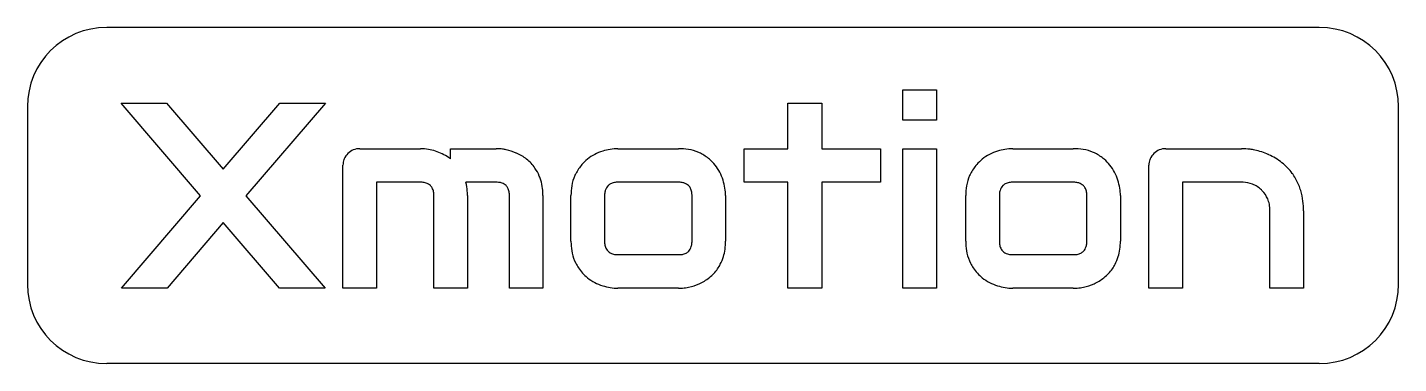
# Model space of a CAD drawing. Extents: x -23.6 to 28.2, y -5.6 to 7.2.
import ezdxf

# ---------------------------------------------------------------- set-up
doc = ezdxf.new("R2010")
doc.units = 0

msp = doc.modelspace()

# ---------------------------------------------------------------- linework, layer by layer
for p, q in [((25.2397, 7.16039), (-20.6366, 7.16039)), ((9.48732, 3.658885), (9.48732, 4.806346)), ((9.48732, 4.806346), (10.756852, 4.806346)), ((10.756852, 4.806346), (10.756852, 3.658885)), ((-23.6366, 4.16039), (-23.6366, -2.55296)), ((-17.089828, 0.787791), (-20.087875, 4.298533)), ((-20.087875, 4.298533), (-18.369125, 4.298533)), ((-18.369125, 4.298533), (-16.230453, 1.798533)), ((-16.230453, 1.798533), (-14.091781, 4.298533)), ((-12.358383, 4.298533), (-15.371078, 0.787791)), ((-14.091781, 4.298533), (-12.358383, 4.298533)), ((5.131852, 2.5749), (5.131852, 4.298533)), ((5.131852, 4.298533), (6.416031, 4.298533)), ((6.416031, 4.298533), (6.416031, 2.5749)), ((28.2397, -2.55296), (28.2397, 4.16039)), ((10.756852, 3.658885), (9.48732, 3.658885)), ((-11.059555, 2.5749), (-8.769516, 2.5749)), ((-7.626938, 2.184275), (-7.626938, 2.5749)), ((-7.626938, 2.5749), (-5.908188, 2.5749)), ((-1.29393, 2.5749), (0.996109, 2.5749)), ((3.481461, 1.305369), (3.481461, 2.5749)), ((3.481461, 2.5749), (5.131852, 2.5749)), ((6.416031, 2.5749), (8.632828, 2.5749)), ((8.632828, 2.5749), (8.632828, 1.305369)), ((9.48732, -2.70342), (9.48732, 2.5749)), ((9.48732, 2.5749), (10.756852, 2.5749)), ((10.756852, 2.5749), (10.756852, -2.70342)), ((13.642594, 2.5749), (15.932633, 2.5749)), ((19.433609, 2.5749), (22.294937, 2.5749)), ((-11.699203, -2.70342), (-11.699203, 1.945017)), ((18.793961, -2.70342), (18.793961, 1.945017)), ((-8.779281, 1.305369), (-10.429672, 1.305369)), ((-10.429672, 1.305369), (-10.429672, -2.70342)), ((-5.908188, 1.305369), (-7.050766, 1.305369)), ((0.996109, 1.305369), (-1.284164, 1.305369)), ((5.131852, 1.305369), (3.481461, 1.305369)), ((5.131852, -2.70342), (5.131852, 1.305369)), ((8.632828, 1.305369), (6.416031, 1.305369)), ((6.416031, 1.305369), (6.416031, -2.70342)), ((15.932633, 1.305369), (13.652359, 1.305369)), ((22.285172, 1.305369), (20.063492, 1.305369)), ((20.063492, 1.305369), (20.063492, -2.70342)), ((-20.078109, -2.70342), (-17.089828, 0.787791)), ((-15.371078, 0.787791), (-12.377914, -2.70342)), ((-8.25682, -2.70342), (-8.25682, 0.797557)), ((-6.987289, 0.797557), (-6.987289, -2.70342)), ((-5.400375, -2.70342), (-5.400375, 0.797557)), ((-4.130844, 0.797557), (-4.130844, -2.70342)), ((-3.071273, -0.921193), (-3.071273, 0.797557)), ((-1.801742, 0.797557), (-1.801742, -0.921193)), ((1.508805, -0.921193), (1.508805, 0.787791)), ((2.778336, 0.797557), (2.778336, -0.921193)), ((11.86525, -0.921193), (11.86525, 0.797557)), ((13.134781, 0.797557), (13.134781, -0.921193)), ((16.445328, -0.921193), (16.445328, 0.787791)), ((17.714859, 0.797557), (17.714859, -0.921193)), ((23.374039, -2.70342), (23.374039, 0.226267)), ((24.64357, 0.226267), (24.64357, -2.70342)), ((-16.230453, -0.222951), (-18.349594, -2.70342)), ((-14.101547, -2.70342), (-16.230453, -0.222951)), ((-1.284164, -1.433889), (0.996109, -1.433889)), ((13.652359, -1.433889), (15.932633, -1.433889)), ((-18.349594, -2.70342), (-20.078109, -2.70342)), ((-12.377914, -2.70342), (-14.101547, -2.70342)), ((-10.429672, -2.70342), (-11.699203, -2.70342)), ((-6.987289, -2.70342), (-8.25682, -2.70342)), ((-4.130844, -2.70342), (-5.400375, -2.70342)), ((0.996109, -2.70342), (-1.29393, -2.70342)), ((6.416031, -2.70342), (5.131852, -2.70342)), ((10.756852, -2.70342), (9.48732, -2.70342)), ((15.932633, -2.70342), (13.642594, -2.70342)), ((20.063492, -2.70342), (18.793961, -2.70342)), ((24.64357, -2.70342), (23.374039, -2.70342)), ((25.2397, -5.55296), (-20.6366, -5.55296))]:
    msp.add_line(p, q)
for centre, radius, start, end in [((-20.6366, 4.16039), 3, 90, 180), ((25.2397, 4.16039), 3, 0, 90), ((-11.071498, 1.949155), 0.627718, 159.584831, 180.377619), ((-11.097854, 1.95647), 0.600471, 156.947431, 159.361772), ((-11.0896, 1.955413), 0.608484, 134.179335, 157.160231), ((-11.06183, 1.925477), 0.649307, 112.334777, 134.095726), ((-11.063183, 1.93398), 0.64093, 89.675656, 112.51179), ((-8.776978, 0.855408), 1.719509, 79.395025, 89.75135), ((-8.875103, 0.308669), 2.274972, 72.819347, 79.500074), ((-8.749153, 0.724336), 1.84065, 55.253707, 72.743016), ((-8.900101, 0.487341), 2.121446, 53.120102, 55.551929), ((-5.913258, 0.808285), 1.766623, 81.646514, 89.835547), ((-5.962082, 0.44332), 2.134814, 78.249553, 81.7731), ((-5.928375, 0.624037), 1.951024, 66.222212, 78.137877), ((-6.003148, 0.438042), 2.151387, 66.037297, 66.397074), ((-5.886258, 0.713662), 1.852057, 52.193782, 65.878705), ((-5.665618, 0.99741), 1.49262, 34.441409, 52.208759), ((-1.474853, 0.959904), 1.55872, 128.666242, 139.358238), ((-1.383777, 0.858942), 1.694474, 106.678817, 128.937857), ((-1.174206, 0.164032), 2.420296, 99.840797, 106.709834), ((-1.285355, 0.817076), 1.757866, 90.422285, 99.909223), ((-1.293928, 1.07267), 1.50223, 90.000064, 90.167148), ((1.006849, 0.306175), 2.268751, 80.823473, 90.271229), ((1.117921, 0.969343), 1.596362, 66.224238, 80.963108), ((1.209561, 1.199608), 1.348723, 62.793873, 65.843119), ((1.008339, 0.787574), 1.807195, 50.08405, 63.092502), ((1.202902, 1.027278), 1.498508, 38.358625, 49.90888), ((13.46167, 0.959904), 1.55872, 128.666242, 139.358238), ((13.552747, 0.858942), 1.694474, 106.678817, 128.937857), ((13.762317, 0.164032), 2.420296, 99.840797, 106.709834), ((13.651169, 0.817076), 1.757866, 90.422285, 99.909223), ((13.642595, 1.07267), 1.50223, 90.000064, 90.167148), ((15.943373, 0.306175), 2.268751, 80.823473, 90.271229), ((16.054444, 0.969343), 1.596362, 66.224238, 80.963108), ((16.146084, 1.199608), 1.348723, 62.793873, 65.843119), ((15.944862, 0.787574), 1.807195, 50.08405, 63.092502), ((16.139426, 1.027278), 1.498508, 38.358625, 49.90888), ((19.421666, 1.949155), 0.627718, 159.584831, 180.377619), ((19.39531, 1.95647), 0.600471, 156.947431, 159.361772), ((19.403564, 1.955413), 0.608484, 134.179335, 157.160231), ((19.431334, 1.925477), 0.649307, 112.334777, 134.095726), ((19.429981, 1.93398), 0.64093, 89.675656, 112.51179), ((22.288356, 0.179221), 2.395689, 82.030003, 89.842595), ((22.223544, -0.325893), 2.904916, 78.547952, 82.145397), ((22.318501, 0.167496), 2.402501, 65.591199, 78.431211), ((22.222398, -0.065637), 2.654525, 65.394636, 65.781751), ((22.262899, 0.035108), 2.54607, 52.134589, 65.279333), ((-5.801556, 0.894275), 1.663078, 34.658349, 34.723045), ((-5.773912, 0.921072), 1.625113, 22.35892, 34.435478), ((-1.498449, 0.920314), 1.56343, 155.876069, 170.821176), ((-1.724433, 1.011735), 1.319848, 152.303048, 155.488577), ((-1.24544, 0.770858), 1.855939, 139.542709, 152.591912), ((1.007327, 0.864539), 1.75287, 17.054089, 38.562585), ((13.438075, 0.920314), 1.56343, 155.876069, 170.821176), ((13.21209, 1.011735), 1.319848, 152.303048, 155.488577), ((13.691084, 0.770858), 1.855939, 139.542709, 152.591912), ((15.943851, 0.864539), 1.75287, 17.054089, 38.562585), ((22.589474, 0.457401), 2.012235, 35.893263, 52.094965), ((22.389335, 0.299742), 2.266825, 35.025918, 36.155749), ((22.542419, 0.417051), 2.074153, 21.838573, 34.799354), ((-8.777678, 0.387628), 0.917742, 85.005761, 90.100104), ((-8.749576, 0.659324), 0.644646, 72.1738, 85.391685), ((-8.677143, 0.876099), 0.416113, 46.108981, 72.531098), ((-8.660551, 0.899452), 0.387804, 29.574138, 45.483465), ((-8.748812, 0.853906), 0.487061, 10.362236, 29.109634), ((-8.820373, 0.832713), 1.831642, 4.130396, 14.954404), ((-5.90586, 0.414788), 0.890584, 84.023364, 90.149774), ((-5.872405, 0.699482), 0.603965, 71.124174, 84.367655), ((-5.798693, 0.906796), 0.383962, 44.511708, 71.523828), ((-5.804751, 0.907903), 0.387539, 27.281001, 43.767143), ((-5.915232, 0.854662), 0.510145, 9.802302, 26.908007), ((-6.093858, 0.782466), 1.973742, 17.728802, 22.546897), ((-5.831094, 0.872849), 1.695946, 6.700353, 17.52352), ((-6.384196, 0.803544), 2.25336, 359.847763, 6.809641), ((-0.840213, 0.808457), 2.231088, 170.681857, 180.279933), ((-1.378024, 0.883899), 0.41292, 134.981006, 163.861904), ((-1.39408, 0.893923), 0.394503, 118.043908, 134.360709), ((-1.342224, 0.788845), 0.511637, 99.984697, 117.636813), ((-1.289411, 0.507623), 0.797764, 89.623131, 100.218345), ((0.997076, 0.414877), 0.890493, 85.965224, 90.062212), ((1.018505, 0.65498), 0.649493, 73.421911, 86.360587), ((1.085598, 0.869971), 0.424306, 46.630555, 73.821925), ((1.116986, 0.910738), 0.373152, 25.648143, 45.835603), ((0.980242, 0.847304), 0.523883, 9.336699, 25.428861), ((0.453184, 0.691127), 2.333507, 9.633782, 17.134399), ((1.045445, 0.790885), 1.732904, 0.220587, 9.659041), ((14.096311, 0.808457), 2.231088, 170.681857, 180.279933), ((13.558499, 0.883899), 0.41292, 134.981006, 163.861904), ((13.542443, 0.893923), 0.394503, 118.043908, 134.360709), ((13.594299, 0.788845), 0.511637, 99.984697, 117.636813), ((13.647112, 0.507623), 0.797764, 89.623131, 100.218345), ((15.9336, 0.414877), 0.890493, 85.965224, 90.062212), ((15.955029, 0.65498), 0.649493, 73.421911, 86.360587), ((16.022121, 0.869971), 0.424306, 46.630555, 73.821925), ((16.05351, 0.910738), 0.373152, 25.648143, 45.835603), ((15.916766, 0.847304), 0.523883, 9.336699, 25.428861), ((15.389707, 0.691127), 2.333507, 9.633782, 17.134399), ((15.981968, 0.790885), 1.732904, 0.220587, 9.659041), ((22.285538, -0.043333), 1.348702, 87.000451, 90.015567), ((22.301515, 0.143433), 1.161373, 69.279573, 87.305407), ((22.357986, 0.286844), 1.007259, 46.08148, 69.397814), ((22.150404, 0.250157), 2.500135, 17.398865, 22.046908), ((-9.010913, 0.80267), 0.75411, 359.611518, 10.609623), ((-9.193886, 0.799348), 2.206598, 359.953493, 4.295957), ((-6.197579, 0.802713), 0.797221, 359.629426, 10.026637), ((-0.93469, 0.798295), 0.867053, 176.405867, 180.0488), ((-1.165614, 0.817665), 0.635387, 163.448575, 176.843728), ((0.670995, 0.793145), 0.837827, 359.633881, 9.560362), ((14.001834, 0.798295), 0.867053, 176.405867, 180.0488), ((13.77091, 0.817665), 0.635387, 163.448575, 176.843728), ((15.607518, 0.793145), 0.837827, 359.633881, 9.560362), ((22.36169, 0.293445), 0.999937, 43.739489, 45.971978), ((22.325209, 0.264123), 1.046575, 22.999573, 43.518517), ((22.369971, 0.278657), 0.999701, 11.407611, 23.235167), ((22.357599, 0.323509), 2.2805, 6.594886, 17.196855), ((21.631155, 0.233975), 3.012425, 359.853405, 6.699702), ((22.12835, 0.232381), 1.245704, 359.718797, 11.295927), ((-0.458724, -0.921852), 2.612549, 179.985557, 181.984227), ((-0.986322, -0.950323), 2.084307, 181.704228, 191.781752), ((-1.049816, -0.926554), 0.751945, 179.591518, 191.024757), ((0.858415, -0.943589), 0.649493, 343.421911, 356.360587), ((0.618313, -0.92216), 0.890493, 355.965224, 0.062212), ((0.553815, -0.928628), 2.224533, 352.165414, 0.191494), ((14.477799, -0.921852), 2.612549, 179.985557, 181.984227), ((13.950202, -0.950323), 2.084307, 181.704228, 191.781752), ((13.886707, -0.926554), 0.751945, 179.591518, 191.024757), ((15.794939, -0.943589), 0.649493, 343.421911, 356.360587), ((15.554836, -0.92216), 0.890493, 355.965224, 0.062212), ((15.490338, -0.928628), 2.224533, 352.165414, 0.191494), ((-1.586605, -1.078948), 1.470411, 191.65133, 207.315867), ((-1.310605, -0.979543), 0.485841, 190.772423, 210.482571), ((-1.389297, -1.021719), 0.396647, 210.998568, 224.971814), ((-1.375636, -1.002277), 0.420072, 225.531006, 253.437938), ((-1.307379, -0.788257), 0.644684, 253.045319, 266.299286), ((-1.28517, -0.544207), 0.889682, 265.886438, 270.0648), ((1.001516, -0.627626), 0.806281, 269.615761, 280.003206), ((1.055534, -0.922426), 0.506583, 279.778296, 296.711439), ((1.113318, -1.041934), 0.373861, 297.033461, 315.911951), ((1.073406, -1.010682), 0.424306, 316.630555, 343.821925), ((0.918765, -0.952199), 1.861945, 333.003411, 342.581429), ((1.07338, -1.000138), 1.700071, 342.563116, 352.166026), ((13.349918, -1.078948), 1.470411, 191.65133, 207.315867), ((13.625919, -0.979543), 0.485841, 190.772423, 210.482571), ((13.547227, -1.021719), 0.396647, 210.998568, 224.971814), ((13.560887, -1.002277), 0.420072, 225.531006, 253.437938), ((13.629144, -0.788257), 0.644684, 253.045319, 266.299286), ((13.651353, -0.544207), 0.889682, 265.886438, 270.0648), ((15.93804, -0.627626), 0.806281, 269.615761, 280.003206), ((15.992057, -0.922426), 0.506583, 279.778296, 296.711439), ((16.049841, -1.041934), 0.373861, 297.033461, 315.911951), ((16.00993, -1.010682), 0.424306, 316.630555, 343.821925), ((15.855289, -0.952199), 1.861945, 333.003411, 342.581429), ((16.009903, -1.000138), 1.700071, 342.563116, 352.166026), ((-1.128502, -0.82991), 1.991745, 207.633631, 213.684102), ((-1.428678, -1.039658), 1.625656, 213.400345, 231.136913), ((1.241959, -1.124485), 1.494768, 308.079024, 325.61964), ((1.21417, -1.099069), 1.532063, 325.422037, 332.882664), ((13.808022, -0.82991), 1.991745, 207.633631, 213.684102), ((13.507845, -1.039658), 1.625656, 213.400345, 231.136913), ((16.178483, -1.124485), 1.494768, 308.079024, 325.61964), ((16.150694, -1.099069), 1.532063, 325.422037, 332.882664), ((-20.6366, -2.55296), 3, 180, 270), ((-1.383777, -0.987461), 1.694474, 231.062143, 253.321183), ((0.984966, -0.757202), 1.945128, 281.699912, 294.118717), ((1.022921, -0.842182), 1.852057, 294.121295, 307.806218), ((1.291478, -1.180229), 1.420355, 307.605997, 307.893481), ((13.552747, -0.987461), 1.694474, 231.062143, 253.321183), ((15.921489, -0.757202), 1.945128, 281.699912, 294.118717), ((15.959445, -0.842182), 1.852057, 294.121295, 307.806218), ((16.228002, -1.180229), 1.420355, 307.605997, 307.893481), ((25.2397, -2.55296), 3, 270, 0), ((-1.175765, -0.298636), 2.414021, 253.284081, 260.279829), ((-1.28612, -0.954221), 1.749216, 260.217067, 269.74418), ((0.994143, -1.005297), 1.698124, 270.066355, 275.148409), ((0.957349, -0.625403), 2.079789, 275.218811, 281.708631), ((13.760758, -0.298636), 2.414021, 253.284081, 260.279829), ((13.650404, -0.954221), 1.749216, 260.217067, 269.74418), ((15.930666, -1.005297), 1.698124, 270.066355, 275.148409), ((15.893872, -0.625403), 2.079789, 275.218811, 281.708631)]:
    msp.add_arc(centre, radius, start, end)

doc.saveas('drawing.dxf')
